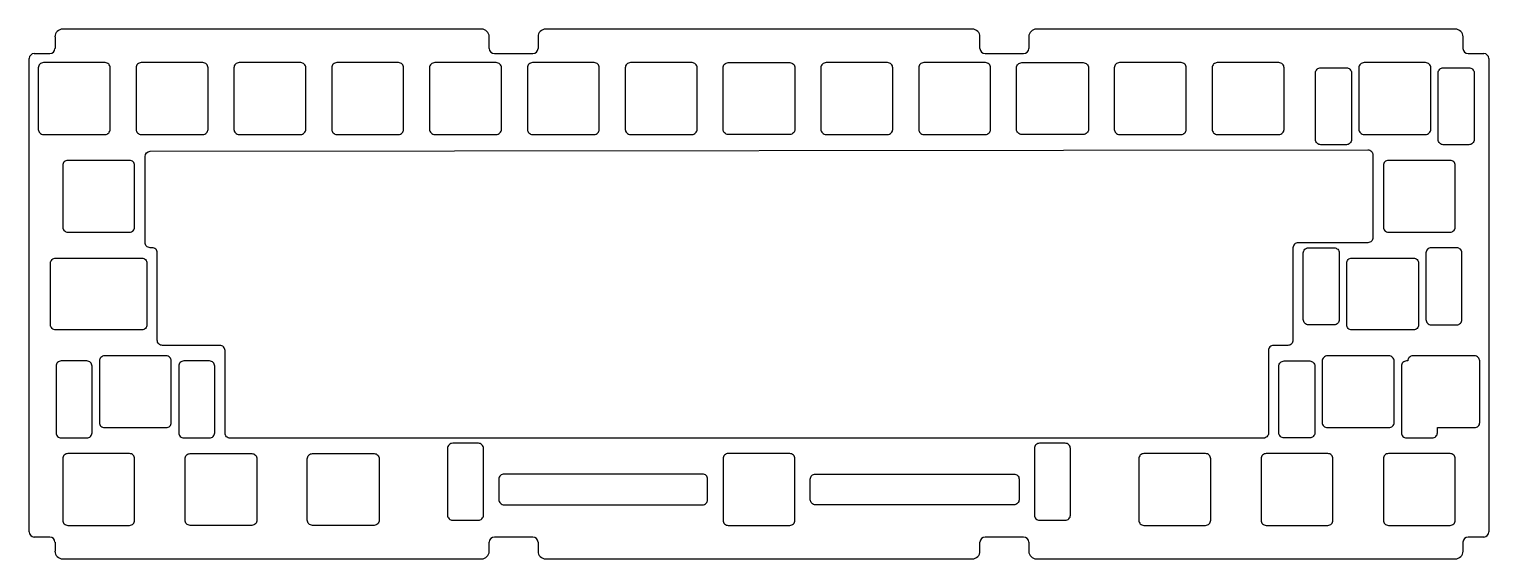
# Model space of a CAD drawing. Header units: millimetres. Extents: x -44 to 240, y 141 to 244.
import ezdxf

# ---------------------------------------------------------------- set-up
doc = ezdxf.new("R2010")
doc.units = ezdxf.units.MM
doc.layers.get('0').update_dxf_attribs({"linetype": 'CONTINUOUS'})

msp = doc.modelspace()

# ---------------------------------------------------------------- linework, layer by layer
for p, q in [((-39.22, 242.5), (-39.22, 240.25)), ((43.84, 244), (-37.73, 244)), ((45.34, 240.25), (45.34, 242.5)), ((54.84, 242.5), (54.84, 240.25)), ((139.41, 244), (56.34, 244)), ((140.91, 240.25), (140.91, 242.5)), ((150.41, 242.5), (150.41, 240.25)), ((233.48, 244), (151.91, 244)), ((234.98, 240.25), (234.98, 242.5)), ((-43.25, 239.25), (-40.23, 239.25)), ((46.34, 239.25), (53.84, 239.25)), ((141.91, 239.25), (149.41, 239.25)), ((235.97, 239.25), (239, 239.25)), ((-44.25, 146), (-44.25, 238.25)), ((240, 238.25), (240, 146)), ((16.91, 164.27), (16.91, 164.27)), ((-40.23, 145), (-43.25, 145)), ((53.84, 145), (46.34, 145)), ((149.41, 145), (141.91, 145)), ((239, 145), (235.97, 145)), ((-39.22, 144), (-39.22, 142.25)), ((45.34, 142.25), (45.34, 144)), ((54.84, 144), (54.84, 142.25)), ((140.91, 142.25), (140.91, 144)), ((150.41, 144), (150.41, 142.25)), ((234.98, 142.25), (234.98, 144)), ((-37.73, 140.75), (43.84, 140.75)), ((56.34, 140.75), (139.41, 140.75)), ((151.91, 140.75), (233.48, 140.75))]:
    msp.add_line(p, q)
for points in [[(-28.48, 236.47, 0.414214), (-29.47, 237.47), (-41.48, 237.47, 0.414214), (-42.48, 236.47), (-42.48, 224.47, 0.414214), (-41.48, 223.47), (-29.47, 223.47, 0.414214), (-28.48, 224.47)], [(-23.43, 236.47), (-23.43, 224.47, 0.414214), (-22.42, 223.47), (-10.42, 223.47, 0.414214), (-9.42, 224.47), (-9.42, 236.47, 0.414214), (-10.42, 237.47), (-22.42, 237.47, 0.414214)], [(-3.37, 223.47), (8.62, 223.47, 0.414214), (9.62, 224.47), (9.62, 236.47, 0.414214), (8.62, 237.47), (-3.37, 237.47, 0.414214), (-4.38, 236.47), (-4.38, 224.47, 0.414214)], [(14.68, 224.47, 0.414214), (15.68, 223.47), (27.67, 223.47, 0.414214), (28.67, 224.47), (28.67, 236.47, 0.414214), (27.67, 237.47), (15.68, 237.47, 0.414214), (14.68, 236.47)], [(46.72, 223.47, 0.414214), (47.72, 224.47), (47.72, 236.47, 0.414214), (46.72, 237.47), (34.72, 237.47, 0.414214), (33.72, 236.47), (33.72, 224.47, 0.414214), (34.72, 223.47)], [(65.78, 237.47), (53.77, 237.47, 0.414214), (52.78, 236.47), (52.78, 224.47, 0.414214), (53.77, 223.47), (65.78, 223.47, 0.414214), (66.78, 224.47), (66.78, 236.47, 0.414214)], [(84.83, 237.47), (72.82, 237.47, 0.414214), (71.83, 236.47), (71.83, 224.47, 0.414214), (72.82, 223.47), (84.83, 223.47, 0.414214), (85.82, 224.47), (85.82, 236.47, 0.414214)], [(91.88, 237.47), (103.88, 237.47, -0.414214), (104.87, 236.47), (104.87, 224.47, -0.414214), (103.88, 223.47), (91.88, 223.47, -0.414214), (90.87, 224.47), (90.87, 236.47, -0.414214)], [(122.93, 237.47), (110.93, 237.47, 0.414214), (109.92, 236.47), (109.92, 224.47, 0.414214), (110.93, 223.47), (122.93, 223.47, 0.414214), (123.92, 224.47), (123.92, 236.47, 0.414214)], [(129.98, 223.47), (141.98, 223.47, 0.414214), (142.97, 224.47), (142.97, 236.47, 0.414214), (141.98, 237.47), (129.98, 237.47, 0.414214), (128.97, 236.47), (128.97, 224.47, 0.414214)], [(161.03, 237.47, -0.414214), (162.03, 236.47), (162.03, 224.47, -0.414214), (161.03, 223.47), (149.03, 223.47, -0.414214), (148.03, 224.47), (148.03, 236.47, -0.414214), (149.03, 237.47)], [(168.08, 223.47), (180.07, 223.47, 0.414214), (181.08, 224.47), (181.08, 236.47, 0.414214), (180.07, 237.47), (168.08, 237.47, 0.414214), (167.07, 236.47), (167.07, 224.47, 0.414214)], [(187.13, 237.47, 0.414214), (186.12, 236.47), (186.12, 224.47, 0.414214), (187.13, 223.47), (199.12, 223.47, 0.414214), (200.13, 224.47), (200.13, 236.47, 0.414214), (199.12, 237.47)], [(213.26, 235.47), (213.26, 222.47, -0.414214), (212.26, 221.47), (207.26, 221.47, -0.414214), (206.26, 222.47), (206.26, 235.47, -0.414214), (207.26, 236.47), (212.26, 236.47, -0.414214)], [(214.7, 236.47), (214.7, 224.47, 0.414214), (215.7, 223.47), (227.7, 223.47, 0.414214), (228.7, 224.47), (228.7, 236.47, 0.414214), (227.7, 237.47), (215.7, 237.47, 0.414214)], [(230.14, 235.47, -0.414214), (231.14, 236.47), (236.14, 236.47, -0.414214), (237.14, 235.47), (237.14, 222.47, -0.414214), (236.14, 221.47), (231.14, 221.47, -0.414214), (230.14, 222.47)], [(-18.31, 182.35, -0.414214), (-19.31, 183.35), (-19.31, 200.4, 0.414214), (-20.31, 201.4), (-20.69, 201.4, -0.414214), (-21.69, 202.39), (-21.69, 219.19, -0.413857), (-20.69, 220.19), (216.44, 220.47, -0.414214), (217.44, 219.47), (217.44, 203.38, -0.414214), (216.44, 202.37), (202.86, 202.37, 0.414214), (201.86, 201.37), (201.86, 183.35, -0.414214), (200.86, 182.35), (198.09, 182.35, 0.414214), (197.09, 181.35), (197.09, 165.27, -0.414214), (196.09, 164.27), (-5.11, 164.27, -0.414214), (-6.11, 165.27), (-6.11, 181.35, 0.414214), (-7.11, 182.35)], [(-37.71, 205.43, 0.414214), (-36.71, 204.42), (-24.71, 204.42, 0.414214), (-23.71, 205.43), (-23.71, 217.43, 0.414214), (-24.71, 218.42), (-36.71, 218.42, 0.414214), (-37.71, 217.43)], [(220.46, 218.42, 0.414214), (219.46, 217.43), (219.46, 205.43, 0.414214), (220.46, 204.42), (232.46, 204.42, 0.414214), (233.46, 205.43), (233.46, 217.43, 0.414214), (232.46, 218.42)], [(-22.33, 185.37), (-39.09, 185.37, -0.414214), (-40.09, 186.37), (-40.09, 198.38, -0.414214), (-39.09, 199.38), (-22.33, 199.38, -0.414214), (-21.33, 198.38), (-21.33, 186.37, -0.414214)], [(203.88, 200.38, -0.414214), (204.88, 201.37), (209.88, 201.37, -0.414214), (210.88, 200.38), (210.88, 187.38, -0.414214), (209.88, 186.37), (204.88, 186.37, -0.414214), (203.88, 187.38)], [(213.32, 199.38), (225.32, 199.38, -0.414214), (226.32, 198.38), (226.32, 186.37, -0.414214), (225.32, 185.37), (213.32, 185.37, -0.414214), (212.32, 186.37), (212.32, 198.38, -0.414214)], [(234.76, 200.38, 0.414214), (233.76, 201.37), (228.76, 201.37, 0.414214), (227.76, 200.38), (227.76, 187.38, 0.414214), (228.76, 186.37), (233.76, 186.37, 0.414214), (234.76, 187.38)], [(-33.01, 164.32, 0.414214), (-32.01, 165.32), (-32.01, 178.32, 0.414214), (-33.01, 179.32), (-38.01, 179.32, 0.414214), (-39.01, 178.32), (-39.01, 165.32, 0.414214), (-38.01, 164.32)], [(-29.57, 166.32), (-17.57, 166.32, 0.414214), (-16.57, 167.33), (-16.57, 179.32, 0.414214), (-17.57, 180.32), (-29.57, 180.32, 0.414214), (-30.57, 179.32), (-30.57, 167.33, 0.414214)], [(-14.13, 179.32, 0.414214), (-15.13, 178.32), (-15.13, 165.32, 0.414214), (-14.13, 164.32), (-9.13, 164.32, 0.414214), (-8.13, 165.32), (-8.13, 178.32, 0.414214), (-9.13, 179.32)], [(206.12, 178.32), (206.12, 165.32, -0.414214), (205.12, 164.32), (200.12, 164.32, -0.414214), (199.12, 165.32), (199.12, 178.32, -0.414214), (200.12, 179.32), (205.12, 179.32, -0.414214)], [(221.56, 179.32, 0.414214), (220.56, 180.32), (208.56, 180.32, 0.414214), (207.56, 179.32), (207.56, 167.33, 0.414214), (208.56, 166.32), (220.56, 166.32, 0.414214), (221.56, 167.33)], [(225.23, 180.32, 0.414214), (224.22, 179.32), (223.99, 179.32, 0.414214), (222.99, 178.32), (222.99, 165.32, 0.414214), (223.99, 164.32), (228.99, 164.32, 0.414214), (229.99, 165.32), (229.99, 166.32), (237.23, 166.32, 0.414214), (238.23, 167.33), (238.23, 179.32, 0.414214), (237.23, 180.32)], [(43.22, 148.27, 0.414214), (44.22, 149.28), (44.22, 162.27, 0.414214), (43.22, 163.28), (38.22, 163.28, 0.414214), (37.22, 162.27), (37.22, 149.28, 0.414214), (38.22, 148.27)], [(152.52, 148.27), (157.52, 148.27, 0.414214), (158.52, 149.28), (158.52, 162.27, 0.414214), (157.52, 163.28), (152.52, 163.28, 0.414214), (151.52, 162.27), (151.52, 149.28, 0.414214)], [(-23.71, 160.27, 0.414214), (-24.71, 161.27), (-36.71, 161.27, 0.414214), (-37.71, 160.27), (-37.71, 148.27, 0.414214), (-36.71, 147.27), (-24.71, 147.27, 0.414214), (-23.71, 148.27)], [(-12.9, 147.27, -0.414214), (-13.9, 148.27), (-13.9, 160.27, -0.414214), (-12.9, 161.27), (-0.9, 161.27, -0.414214), (0.1, 160.27), (0.1, 148.27, -0.414214), (-0.9, 147.27)], [(23.91, 160.27), (23.91, 148.27, -0.414214), (22.91, 147.27), (10.91, 147.27, -0.414214), (9.91, 148.27), (9.91, 160.27, -0.414214), (10.91, 161.27), (22.91, 161.27, -0.414214)], [(103.88, 161.27), (91.88, 161.27, 0.414214), (90.87, 160.27), (90.87, 148.27, 0.414214), (91.88, 147.27), (103.88, 147.27, 0.414214), (104.87, 148.27), (104.87, 160.27, 0.414214)], [(171.84, 160.27), (171.84, 148.27, 0.414214), (172.84, 147.27), (184.84, 147.27, 0.414214), (185.84, 148.27), (185.84, 160.27, 0.414214), (184.84, 161.27), (172.84, 161.27, 0.414214)], [(195.65, 148.27, 0.414214), (196.65, 147.27), (208.65, 147.27, 0.414214), (209.65, 148.27), (209.65, 160.27, 0.414214), (208.65, 161.27), (196.65, 161.27, 0.414214), (195.65, 160.27)], [(219.46, 148.27, 0.414214), (220.46, 147.27), (232.46, 147.27, 0.414214), (233.46, 148.27), (233.46, 160.27, 0.414214), (232.46, 161.27), (220.46, 161.27, 0.414214), (219.46, 160.27)], [(86.87, 157.28), (48.22, 157.28, 0.414214), (47.22, 156.28), (47.22, 152.28, 0.414214), (48.22, 151.28), (86.87, 151.28, 0.414214), (87.87, 152.28), (87.87, 156.28, 0.414214)], [(108.87, 151.28, -0.414214), (107.87, 152.28), (107.87, 156.28, -0.414214), (108.87, 157.28), (147.52, 157.28, -0.414214), (148.52, 156.28), (148.52, 152.28, -0.414214), (147.52, 151.28)]]:
    msp.add_lwpolyline(points, format="xyb", close=True)
for centre, radius, start, end in [((-37.73, 242.5), 1.5, 90, 180), ((43.84, 242.5), 1.5, 0, 90), ((56.34, 242.5), 1.5, 90, 180), ((139.41, 242.5), 1.5, 0, 90), ((151.91, 242.5), 1.5, 90, 180), ((233.48, 242.5), 1.5, 0, 90), ((-43.25, 238.25), 1, 90, 180), ((-40.23, 240.25), 1, -90, 0), ((46.34, 240.25), 1, 180, 270), ((53.84, 240.25), 1, -90, 0), ((141.91, 240.25), 1, 180, 270), ((149.41, 240.25), 1, -90, 0), ((235.97, 240.25), 1, 180, 270), ((239, 238.25), 1, 0, 90), ((-43.25, 146), 1, 180, 270), ((-40.23, 144), 1, 0, 90), ((46.34, 144), 1, 90, 180), ((53.84, 144), 1, 0, 90), ((141.91, 144), 1, 90.0091, 179.9908), ((149.41, 144), 1, 0, 90), ((235.97, 144), 1, 90, 180), ((239, 146), 1, 270, 360), ((-37.73, 142.25), 1.5, 180, 270), ((43.84, 142.25), 1.5, -90, 0), ((56.34, 142.25), 1.5, 180, 270), ((139.41, 142.25), 1.5, -90, 0.0084), ((151.91, 142.25), 1.5, 180, 270), ((233.48, 142.25), 1.5, 270, 360)]:
    msp.add_arc(centre, radius, start, end)

doc.saveas('drawing.dxf')
